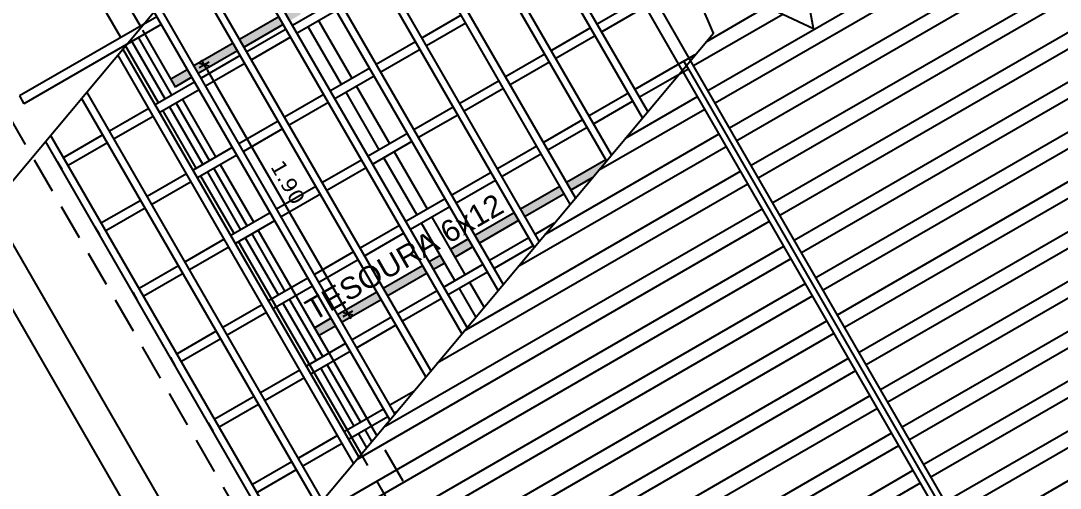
# Model space of a CAD drawing. Extents: x 249 to 354, y 55 to 132.
# Drawn here: x 298.59 to 305.47, y 71.89 to 74.99 of the extents above; entities that cross this region are included whole.
import ezdxf

# ---------------------------------------------------------------- set-up
doc = ezdxf.new("R2010")
doc.units = 0
doc.header["$LTSCALE"] = 0.005
doc.header["$PDMODE"] = 3
doc.linetypes.add('CONTINU', pattern=[0])
doc.linetypes.add('HIDDEN', pattern=[9.525, 6.35, -3.175])
doc.layers.get('0').update_dxf_attribs({"linetype": 'CONTINUOUS'})
doc.layers.get('Defpoints').update_dxf_attribs({"linetype": 'CONTINUOUS'})
for name, color, linetype in [('01', 1, 'CONTINUOUS'), ('A-PISOS-NIVEL', 1, 'CONTINUOUS'), ('A-PROJCOBERTURA', 7, 'HIDDEN'), ('ARQ-ALV-CORTE', 5, 'CONTINUOUS'), ('ARQ-ALV-ENCOBERTA', 8, 'CONTINUOUS'), ('ARQ-CTA-1_075', 1, 'CONTINUOUS'), ('ARQ-MOB-VISTA', 1, 'CONTINU'), ('ARQ-SMB-1_100', 1, 'CONTINUOUS'), ('ARQ-TLH-VISTA1', 2, 'CONTINUOUS'), ('ARQ-TXT-1_075', 2, 'CONTINUOUS'), ('EST-MAD-VISTA1', 2, 'CONTINUOUS')]:
    doc.layers.add(name, color=color, linetype=linetype)
doc.styles.add('ESC-50-A20', font='arial.ttf', dxfattribs={"height": 0.1})
doc.styles.add('FNDE Text Cota 0075', font='verdana.ttf', dxfattribs={"height": 0.1})
doc.dimstyles.new('FNDE 1-075', dxfattribs={"dimscale": 2.5, "dimtxt": 0.1, "dimasz": 0.015, "dimexe": 0.15, "dimexo": 0.15, "dimgap": 0.015, "dimtad": 1, "dimzin": 4, "dimdsep": 46, "dimtxsty": 'FNDE Text Cota 0075', "dimblk": 'tic', "dimcen": 0.025, "dimdle": 0.15, "dimse1": 1, "dimse2": 1, "dimclrd": 251, "dimclre": 251, "dimclrt": 256, "dimaunit": 1, "dimadec": 3, "dimazin": 0, "dimtfac": 1, "dimtix": 1, "dimtmove": 2, "dimatfit": 3, "dimldrblk": 'DOTSMALL', "dimfxl": 0.15, "dimtvp": 1, "dimtolj": 1, "dimtzin": 0, "dimarcsym": 0})

# ---------------------------------------------------------------- blocks, each defined once
blk = doc.blocks.new('tic')
at = {"color": 251}
for p, q in [((-1, 0), (1, 0)), ((0, -1), (0, 1))]:
    blk.add_line(p, q, dxfattribs=at)
blk.add_line((-0.6, -0.6), (0.6, 0.6))
blk = doc.blocks.new('*D13')
at = {"layer": 'ARQ-CTA-1_075', "color": 251, "lineweight": -2, "transparency": 16777216}
blk.add_line((295.8357, 78.1947), (303.6732, 64.6197), dxfattribs=at)
at = {"layer": 'Defpoints', "color": 0, "transparency": 16777216}
for p in [(296.167, 78.4293), (304.042, 64.7894), (303.6919, 64.5872)]:
    blk.add_point(p, dxfattribs=at)
at = {"layer": 'ARQ-CTA-1_075', "color": 251, "lineweight": -2, "transparency": 16777216, "xscale": 0.0375, "yscale": 0.0375, "zscale": 0.0375}
for p, rotation in [((295.8169, 78.2271), 119.9999955986726), ((303.6919, 64.5872), 299.9999955986726)]:
    blk.add_blockref('tic', p, dxfattribs=dict(at, rotation=rotation))
at = {"layer": 'ARQ-CTA-1_075', "transparency": 16777216, "insert": (299.8312, 71.4516), "char_height": 0.1, "attachment_point": 5, "rotation": 300, "style": 'FNDE Text Cota 0075'}
blk.add_mtext('\\A1;15.75', dxfattribs=at)
blk = doc.blocks.new('_DotSmall')
at = {"color": 0, "linetype": 'ByBlock', "const_width": 0.5}
blk.add_lwpolyline([(-0.0625, 0, 1), (0.0625, 0, 1)], format="xyb", close=True, dxfattribs=at)
blk = doc.blocks.new('*D15')
at = {"layer": 'ARQ-CTA-1_075', "color": 251, "lineweight": -2, "transparency": 16777216}
blk.add_line((295.1974, 78.8654), (303.9349, 63.7316), dxfattribs=at)
at = {"layer": 'Defpoints', "color": 0, "transparency": 16777216}
for p in [(295.717, 79.2087), (304.492, 64.01), (303.9536, 63.6991)]:
    blk.add_point(p, dxfattribs=at)
at = {"layer": 'ARQ-CTA-1_075', "color": 251, "lineweight": -2, "transparency": 16777216, "xscale": 0.0375, "yscale": 0.0375, "zscale": 0.0375}
for p, rotation in [((295.1786, 78.8978), 119.9999955986736), ((303.9536, 63.6991), 299.9999955986736)]:
    blk.add_blockref('tic', p, dxfattribs=dict(at, rotation=rotation))
at = {"layer": 'ARQ-CTA-1_075', "transparency": 16777216, "insert": (299.6429, 71.3428), "char_height": 0.1, "attachment_point": 5, "rotation": 300, "style": 'FNDE Text Cota 0075'}
blk.add_mtext('\\A1;17.55', dxfattribs=at)
blk = doc.blocks.new('*D55')
at = {"layer": 'ARQ-CTA-1_075', "color": 251, "lineweight": -2, "transparency": 16777216}
blk.add_line((299.8275, 74.6642), (300.7413, 73.0814), dxfattribs=at)
at = {"layer": 'Defpoints', "color": 0, "transparency": 16777216}
for p in [(299.6031, 74.5779), (300.7601, 73.0489), (300.4461, 72.8677)]:
    blk.add_point(p, dxfattribs=at)
at = {"layer": 'ARQ-CTA-1_075', "color": 251, "lineweight": -2, "transparency": 16777216, "xscale": 0.0375, "yscale": 0.0375, "zscale": 0.0375}
for p, rotation in [((299.8087, 74.6967), 119.9999955986683), ((300.7601, 73.0489), 299.9999955986683)]:
    blk.add_blockref('tic', p, dxfattribs=dict(at, rotation=rotation))
at = {"layer": 'ARQ-CTA-1_075', "transparency": 16777216, "insert": (300.362, 73.9176), "char_height": 0.1, "attachment_point": 5, "rotation": 300, "style": 'FNDE Text Cota 0075'}
blk.add_mtext('\\A1;1.90', dxfattribs=at)

msp = doc.modelspace()

# ---------------------------------------------------------------- hatches: boundary and pattern name
at = {"layer": '01', "linetype": 'Continuous'}
h = msp.add_hatch(color=251, dxfattribs=at)
h.dxf.hatch_style = 1
h.paths.add_polyline_path([(299.6961, 74.6667), (299.5879, 74.6042), (299.6179, 74.5522), (299.7261, 74.6147)])
h.paths.add_polyline_path([(300.0293, 74.7897), (299.9993, 74.8417), (299.7394, 74.6917), (299.7694, 74.6397)])
h.paths.add_polyline_path([(300.3324, 74.9647), (300.3024, 75.0167), (300.0426, 74.8667), (300.0726, 74.8147)])
h.paths.add_polyline_path([(300.4193, 75.0842), (300.3457, 75.0417), (300.3757, 74.9897), (300.4493, 75.0322)])
h.paths.add_polyline_path([(300.6355, 75.1397), (300.6055, 75.1917), (300.4885, 75.1242), (300.5185, 75.0722)])
h.paths.add_polyline_path([(300.9386, 75.3147), (300.9086, 75.3667), (300.6488, 75.2167), (300.6788, 75.1647)])
h.paths.add_polyline_path([(301.2417, 75.4897), (301.2117, 75.5417), (300.9519, 75.3917), (300.9819, 75.3397)])
h.paths.add_polyline_path([(301.5448, 75.6647), (301.5148, 75.7167), (301.255, 75.5667), (301.285, 75.5147)])
h.paths.add_polyline_path([(301.8479, 75.8397), (301.8179, 75.8917), (301.5581, 75.7417), (301.5881, 75.6897)])
h.paths.add_polyline_path([(302.1813, 76.0323), (302.1513, 76.0842), (301.8612, 75.9167), (301.8912, 75.8647)])
h.paths.add_polyline_path([(302.5407, 76.2398), (302.5107, 76.2917), (302.2206, 76.1242), (302.2506, 76.0723)])
h.paths.add_polyline_path([(302.8438, 76.4148), (302.8138, 76.4667), (302.554, 76.3167), (302.584, 76.2648)])
h.paths.add_polyline_path([(303.056, 76.5373), (303.026, 76.5892), (302.8571, 76.4917), (302.8871, 76.4398)])
h.paths.add_polyline_path([(303.45, 76.7648), (303.42, 76.8167), (303.1602, 76.6667), (303.1902, 76.6148)])
h.paths.add_polyline_path([(303.7532, 76.9398), (303.7232, 76.9917), (303.4633, 76.8417), (303.4933, 76.7898)])
h.paths.add_polyline_path([(303.9134, 77.0323), (303.8834, 77.0842), (303.7665, 77.0167), (303.7965, 76.9648)])
h.paths.add_polyline_path([(303.1169, 76.6417), (303.0953, 76.6292), (303.1253, 76.5773), (303.1469, 76.5898)])
h.paths.add_polyline_path([(304.814, 77.5523), (304.784, 77.6042), (304.6758, 77.5417), (304.7058, 77.4898)])
h.paths.add_polyline_path([(304.6625, 77.4648), (304.6325, 77.5167), (304.3727, 77.3667), (304.4027, 77.3148)])
h.paths.add_polyline_path([(304.3594, 77.2898), (304.3294, 77.3417), (304.0696, 77.1917), (304.0996, 77.1398)])
h.paths.add_polyline_path([(304.0563, 77.1148), (304.0263, 77.1667), (303.9526, 77.1242), (303.9826, 77.0723)])
h = msp.add_hatch(color=251, dxfattribs=at)
h.dxf.hatch_style = 1
h.paths.add_polyline_path([(300.6475, 73.0189), (300.5392, 72.9564), (300.5692, 72.9045), (300.6775, 72.967)])
h.paths.add_polyline_path([(300.9806, 73.142), (300.9506, 73.1939), (300.6908, 73.0439), (300.7208, 72.992)])
h.paths.add_polyline_path([(301.2837, 73.317), (301.2537, 73.3689), (300.9939, 73.2189), (301.0239, 73.167)])
h.paths.add_polyline_path([(301.3706, 73.4364), (301.297, 73.3939), (301.327, 73.342), (301.4006, 73.3845)])
h.paths.add_polyline_path([(301.5868, 73.492), (301.5568, 73.5439), (301.4399, 73.4764), (301.4699, 73.4245)])
h.paths.add_polyline_path([(301.8899, 73.667), (301.8599, 73.719), (301.6001, 73.5689), (301.6301, 73.517)])
h.paths.add_polyline_path([(302.193, 73.842), (302.163, 73.894), (301.9032, 73.744), (301.9332, 73.692)])
h.paths.add_polyline_path([(302.3764, 73.9479), (302.4708, 74.0608), (302.4661, 74.069), (302.2063, 73.919), (302.2363, 73.867)])
at = {"layer": 'A-PISOS-NIVEL'}
h = msp.add_hatch(dxfattribs=at)
h.set_pattern_fill('ANSI32', color=256, scale=0.03, angle=165, style=0)
h.set_pattern_definition([(210, (137.56273, 99.5827), (0.142875, -0.24746677), []), (210, (137.43262, 99.61757), (0.142875, -0.24746677), [])])
h.paths.add_polyline_path([(305.9247, 76.5285), (305.8747, 76.6151), (305.9613, 76.6651), (306.0113, 76.5785)], flags=16)
h.paths.add_polyline_path([(302.9798, 74.6492), (302.9473, 74.6305), (300.2336, 71.3858), (304.4638, 64.059), (305.9315, 69.5367)])
h.paths.add_polyline_path([(302.9572, 71.678), (303.343, 71.0099), (302.8287, 71.1584)])
h.paths.add_polyline_path([(305.7782, 77.9822), (303.7308, 75.5411), (303.8409, 74.9366), (303.0913, 75.291), (303.0309, 75.2561), (303.1788, 74.9072), (303.0276, 74.7265), (306.0008, 69.5767), (311.4786, 68.109)])
h.paths.add_polyline_path([(305.7315, 73.2797), (306.2458, 73.1312), (306.1173, 72.6116)])

# ---------------------------------------------------------------- linework, layer by layer
at = {"layer": 'A-PISOS-NIVEL', "color": 2}
for p, q in [((302.7344, 75.1542), (302.4097, 74.9667)), ((300.6539, 75.1077), (300.3941, 74.9577)), ((302.7644, 75.1022), (302.4397, 74.9147)), ((299.4946, 75.0157), (298.5853, 74.4908)), ((300.6839, 75.0558), (300.4241, 74.9058)), ((301.5102, 75.0247), (301.2504, 74.8747)), ((299.5246, 74.9638), (298.6153, 74.4388)), ((300.3508, 74.9327), (300.091, 74.7827)), ((301.5402, 74.9728), (301.2804, 74.8228)), ((302.3664, 74.9417), (302.1066, 74.7917)), ((300.3808, 74.8808), (300.121, 74.7308)), ((302.3964, 74.8897), (302.1366, 74.7397)), ((301.2071, 74.8497), (300.9472, 74.6997)), ((301.2371, 74.7978), (300.9772, 74.6478)), ((300.0477, 74.7577), (299.7879, 74.6077)), ((302.0633, 74.7667), (301.8035, 74.6167)), ((302.9844, 74.7212), (302.6597, 74.5337)), ((302.9844, 74.7212), (303.0594, 74.7645)), ((303.0144, 74.6692), (302.9844, 74.7212)), ((306.0008, 69.5767), (303.0276, 74.7265)), ((300.0777, 74.7058), (299.8179, 74.5558)), ((300.9039, 74.6747), (300.6441, 74.5247)), ((302.0933, 74.7147), (301.8335, 74.5647)), ((303.0144, 74.6692), (302.6897, 74.4817)), ((305.9315, 69.5367), (302.9656, 74.6738)), ((305.9744, 69.5424), (303.0003, 74.6938)), ((299.7446, 74.5827), (299.4848, 74.4327)), ((300.9339, 74.6228), (300.6741, 74.4728)), ((301.7602, 74.5917), (301.5004, 74.4417)), ((299.7746, 74.5308), (299.5148, 74.3808)), ((301.7902, 74.5397), (301.5304, 74.3897)), ((298.5853, 74.4908), (298.6153, 74.4388)), ((300.6008, 74.4997), (300.341, 74.3497)), ((300.6308, 74.4478), (300.371, 74.2978)), ((302.6164, 74.5087), (302.3566, 74.3587)), ((302.6464, 74.4567), (302.3866, 74.3067)), ((299.4415, 74.4077), (299.1817, 74.2577)), ((301.4571, 74.4167), (301.1972, 74.2667)), ((299.4715, 74.3558), (299.2117, 74.2058)), ((300.2977, 74.3247), (300.0379, 74.1747)), ((301.4871, 74.3647), (301.2272, 74.2147)), ((302.3133, 74.3337), (302.0535, 74.1837)), ((300.3277, 74.2728), (300.0679, 74.1228)), ((301.1539, 74.2417), (300.8941, 74.0917)), ((302.3433, 74.2817), (302.0835, 74.1317)), ((299.1384, 74.2327), (298.8786, 74.0827)), ((299.1684, 74.1808), (298.9086, 74.0308)), ((301.1839, 74.1897), (300.9241, 74.0397)), ((299.9946, 74.1497), (299.7348, 73.9997)), ((300.0246, 74.0978), (299.7648, 73.9478)), ((302.0102, 74.1587), (301.7504, 74.0087)), ((302.0402, 74.1067), (301.7804, 73.9567)), ((298.8353, 74.0577), (298.8653, 74.0058)), ((300.8508, 74.0667), (300.591, 73.9167)), ((299.6915, 73.9747), (299.4317, 73.8247)), ((300.8808, 74.0147), (300.621, 73.8647)), ((301.7071, 73.9837), (301.4472, 73.8337)), ((299.7215, 73.9228), (299.4617, 73.7728)), ((300.5477, 73.8917), (300.2879, 73.7417)), ((301.7371, 73.9317), (301.4772, 73.7817)), ((300.5777, 73.8397), (300.3179, 73.6897)), ((299.3884, 73.7997), (299.1286, 73.6497)), ((301.4039, 73.8087), (301.1441, 73.6587)), ((301.4339, 73.7567), (301.1741, 73.6067)), ((299.4184, 73.7478), (299.1586, 73.5978)), ((300.2446, 73.7167), (299.9848, 73.5667)), ((299.0853, 73.6247), (299.1153, 73.5728)), ((300.2746, 73.6647), (300.0148, 73.5147)), ((301.1008, 73.6337), (300.841, 73.4837)), ((302.1256, 73.648), (302.0004, 73.5757)), ((301.1308, 73.5817), (300.871, 73.4317)), ((301.9571, 73.5507), (301.6972, 73.4007)), ((299.9415, 73.5417), (299.6817, 73.3917)), ((299.9715, 73.4897), (299.7117, 73.3397)), ((301.9871, 73.4987), (301.7272, 73.3487)), ((300.7977, 73.4587), (300.5379, 73.3087)), ((299.6384, 73.3667), (299.3786, 73.2167)), ((300.8277, 73.4067), (300.5679, 73.2567)), ((301.6539, 73.3757), (301.3941, 73.2257)), ((299.6684, 73.3147), (299.4086, 73.1647)), ((300.4946, 73.2837), (300.2348, 73.1337)), ((301.6839, 73.3237), (301.4241, 73.1737)), ((300.5246, 73.2317), (300.2648, 73.0817)), ((299.3353, 73.1917), (299.3653, 73.1398)), ((301.3508, 73.2007), (301.091, 73.0507)), ((301.3808, 73.1487), (301.121, 72.9987)), ((300.1915, 73.1087), (299.9317, 72.9587)), ((300.2215, 73.0567), (299.9617, 72.9067)), ((301.0477, 73.0257), (300.7879, 72.8757)), ((299.8884, 72.9337), (299.6286, 72.7837)), ((301.0777, 72.9737), (300.8179, 72.8237)), ((299.9184, 72.8817), (299.6586, 72.7317)), ((300.7446, 72.8507), (300.4848, 72.7007)), ((300.7746, 72.7987), (300.5148, 72.6487)), ((299.5853, 72.7587), (299.6153, 72.7067)), ((300.4415, 72.6757), (300.1817, 72.5257)), ((300.4715, 72.6237), (300.2117, 72.4737)), ((301.1918, 72.5315), (301.0379, 72.4427)), ((300.1384, 72.5007), (299.8786, 72.3507)), ((300.1684, 72.4487), (299.9086, 72.2987)), ((300.9946, 72.4177), (300.7348, 72.2677)), ((301.0797, 72.3975), (301.0679, 72.3907)), ((299.8353, 72.3257), (299.8653, 72.2737)), ((301.0246, 72.3657), (300.7648, 72.2157)), ((300.6915, 72.2427), (300.4317, 72.0927)), ((300.7215, 72.1907), (300.4617, 72.0407)), ((300.3884, 72.0677), (300.1286, 71.9177)), ((300.4184, 72.0157), (300.1586, 71.8657))]:
    msp.add_line(p, q, dxfattribs=at)
at = {"layer": 'A-PROJCOBERTURA', "ltscale": 7.5}
for points in [[(300.2336, 71.3858), (295.717, 79.2087), (302.7318, 83.2587), (305.7782, 77.9822)], [(305.1627, 77.2483), (310.2774, 68.3894), (304.8215, 65.2394), (300.8484, 72.1209)], [(305.0601, 77.126), (310.0725, 68.4443), (304.8764, 65.4443), (300.9509, 72.2435)]]:
    msp.add_lwpolyline(points, dxfattribs=at)
at = {"layer": 'ARQ-ALV-CORTE'}
for points in [[(299.3864, 74.9532), (299.1664, 75.3343)], [(299.2565, 74.8782), (299.0365, 75.2593)], [(299.6214, 74.5462), (299.4014, 74.9273)], [(299.5065, 74.4452), (299.2865, 74.8263)], [(299.8864, 74.0872), (299.6664, 74.4683)], [(299.7565, 74.0122), (299.5365, 74.3933)], [(300.1364, 73.6542), (299.9164, 74.0353)], [(300.0065, 73.5792), (299.7865, 73.9603)], [(300.9509, 72.2435), (300.1664, 73.6022)], [(300.8484, 72.1209), (300.0365, 73.5272)]]:
    msp.add_lwpolyline(points, dxfattribs=at)
at = {"layer": 'ARQ-ALV-ENCOBERTA', "color": 251}
for p, q in [((299.3731, 74.8763), (299.5931, 74.4952)), ((299.3298, 74.8513), (299.5498, 74.4702)), ((299.6231, 74.4433), (299.8431, 74.0622)), ((299.5798, 74.4183), (299.7998, 74.0372)), ((299.8298, 73.9853), (300.0498, 73.6042)), ((299.8731, 74.0103), (300.0931, 73.6292)), ((300.0798, 73.5522), (300.2998, 73.1712)), ((300.1231, 73.5772), (300.3431, 73.1962)), ((300.3731, 73.1442), (300.5931, 72.7632)), ((300.3298, 73.1192), (300.5498, 72.7382)), ((300.5798, 72.6862), (300.7998, 72.3052)), ((300.6231, 72.7112), (300.8431, 72.3302)), ((300.8298, 72.2532), (300.8826, 72.1618)), ((300.8731, 72.2782), (300.9167, 72.2026))]:
    msp.add_line(p, q, dxfattribs=at)
at = {"layer": 'ARQ-MOB-VISTA'}
for p, q in [((302.7441, 74.3875), (301.1833, 77.0908)), ((302.7099, 74.3467), (301.1492, 77.05)), ((302.505, 74.1016), (300.9442, 76.805)), ((302.4708, 74.0608), (300.9101, 76.7641)), ((302.2659, 73.8157), (300.7051, 76.5191)), ((302.2317, 73.7749), (300.671, 76.4782)), ((302.0268, 73.5299), (300.466, 76.2332)), ((301.9926, 73.489), (300.4319, 76.1924)), ((301.7535, 73.2032), (300.1928, 75.9065)), ((301.7877, 73.244), (300.2269, 75.9473)), ((301.5145, 72.9173), (299.9537, 75.6206)), ((301.5486, 72.9581), (299.9878, 75.6615)), ((301.3095, 72.6723), (299.7487, 75.3756)), ((301.2754, 72.6314), (299.7146, 75.3348)), ((301.0704, 72.3864), (299.5096, 75.0897)), ((301.0363, 72.3456), (299.4755, 75.0489)), ((300.8313, 72.1005), (299.2705, 74.8039)), ((300.7972, 72.0597), (299.2364, 74.763)), ((300.5922, 71.8147), (299.0314, 74.518)), ((300.5581, 71.7738), (298.9973, 74.4772)), ((300.319, 71.4879), (298.7582, 74.1913)), ((300.3531, 71.5288), (298.7923, 74.2321))]:
    msp.add_line(p, q, dxfattribs=at)
at = {"layer": 'ARQ-SMB-1_100', "color": 1}
for points in [[(298.1495, 73.4635), (301.618, 77.6105), (301.4366, 78.0387), (302.2801, 77.6399), (302.17, 78.2445), (304.5546, 81.0875)], [(299.7103, 70.7602), (303.1788, 74.9072), (302.9973, 75.3354), (303.8409, 74.9366), (303.7308, 75.5411), (306.1153, 78.3841)]]:
    msp.add_lwpolyline(points, dxfattribs=at)
at = {"layer": 'ARQ-TLH-VISTA1', "color": 3}
for p, q in [((302.9729, 74.6611), (302.7298, 75.0822)), ((303.0276, 74.7265), (302.7991, 75.1222)), ((300.7177, 74.5672), (300.4977, 74.9483)), ((300.787, 74.6072), (300.567, 74.9883)), ((300.9677, 74.1342), (300.7477, 74.5153)), ((301.037, 74.1742), (300.817, 74.5553)), ((301.287, 73.7412), (301.067, 74.1222)), ((301.2177, 73.7012), (300.9977, 74.0822)), ((301.537, 73.3082), (301.317, 73.6892)), ((301.4677, 73.2682), (301.2477, 73.6492)), ((301.6067, 73.0276), (301.4977, 73.2162)), ((301.6613, 73.0929), (301.567, 73.2562))]:
    msp.add_line(p, q, dxfattribs=at)
at = {"layer": 'EST-MAD-VISTA1', "color": 4}
for points in [[(300.0426, 74.8667), (300.3024, 75.0167)], [(300.3324, 74.9647), (300.0726, 74.8147)], [(299.7394, 74.6917), (299.9993, 74.8417)], [(300.0293, 74.7897), (299.7694, 74.6397)], [(299.5879, 74.6042), (299.6961, 74.6667)], [(299.7261, 74.6147), (299.6179, 74.5522)], [(302.2063, 73.919), (302.4661, 74.069)], [(301.9032, 73.744), (302.163, 73.894)], [(302.3764, 73.9479), (302.2363, 73.867)], [(302.193, 73.842), (301.9332, 73.692)], [(301.6001, 73.5689), (301.8599, 73.719)], [(301.8899, 73.667), (301.6301, 73.517)], [(301.4399, 73.4764), (301.5568, 73.5439)], [(301.5868, 73.492), (301.4699, 73.4245)], [(301.297, 73.3939), (301.3706, 73.4364)], [(300.9939, 73.2189), (301.2537, 73.3689)], [(301.4006, 73.3845), (301.327, 73.342)], [(301.2837, 73.317), (301.0239, 73.167)], [(300.6908, 73.0439), (300.9506, 73.1939)], [(300.9806, 73.142), (300.7208, 72.992)], [(300.5392, 72.9564), (300.6475, 73.0189)], [(300.6775, 72.967), (300.5692, 72.9045)]]:
    msp.add_lwpolyline(points, dxfattribs=at)

# ---------------------------------------------------------------- texts
at = {"layer": 'ARQ-TXT-1_075', "style": 'ESC-50-A20'}
msp.add_text('TESOURA 6x12 ', height=0.144, rotation=29.82932, dxfattribs=at).set_placement((300.5336, 72.9976))

# ---------------------------------------------------------------- dimensions: what is measured, and where the dimension line sits
at = {"layer": 'ARQ-CTA-1_075'}
for p1, p2, distance, picture, middle in [((295.717, 79.2087), (304.492, 64.01), -0.6217, '*D15', (299.6429, 71.3428)), ((296.167, 78.4293), (304.042, 64.7894), -0.4043, '*D13', (299.8312, 71.4516))]:
    dim = msp.add_aligned_dim(p1=p1, p2=p2, distance=distance, dimstyle='FNDE 1-075', dxfattribs=at)
    dim.commit()
    dim.dimension.update_dxf_attribs({"geometry": picture, "text_midpoint": middle})
dim = msp.add_linear_dim(base=(300.7601, 73.0489), p1=(299.6031, 74.5779), p2=(300.4461, 72.8677), angle=300, dimstyle='FNDE 1-075', dxfattribs=at)
dim.commit()
dim.dimension.update_dxf_attribs({"geometry": '*D55', "text_midpoint": (300.362, 73.9176)})

doc.saveas('drawing.dxf')
